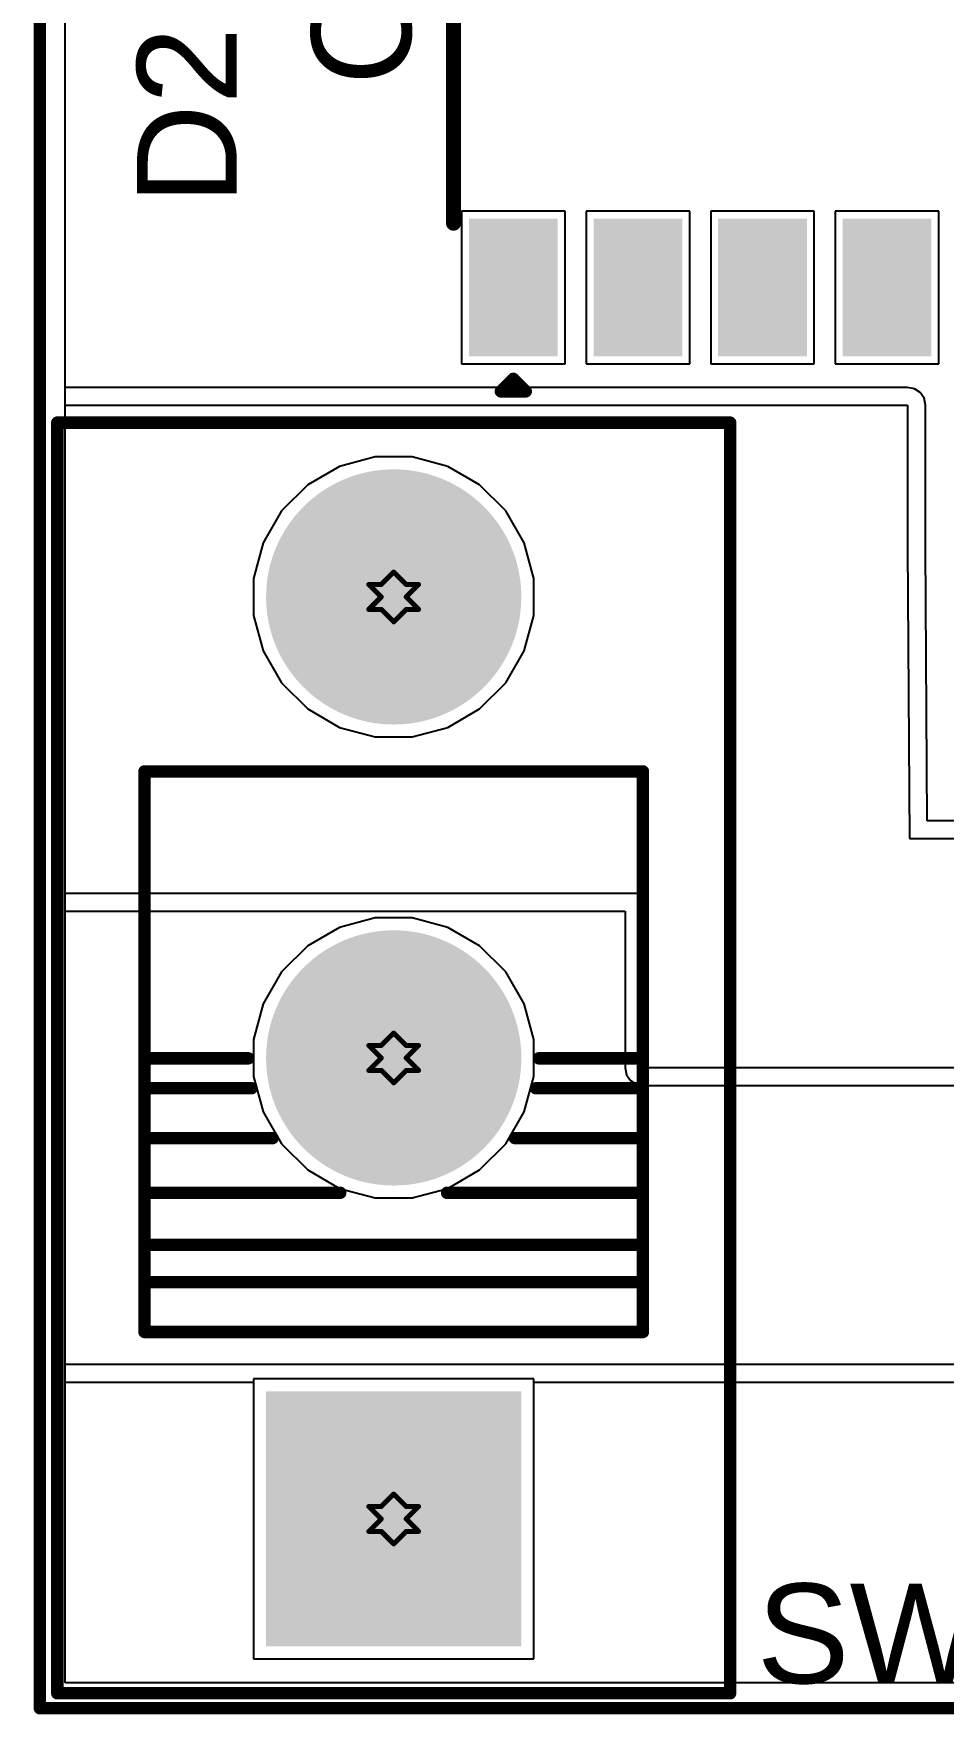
# Model space of a CAD drawing. Header units: inches. Extents: x 0 to 412, y -3 to 50.
# Drawn here: x -0.06 to 9.21, y -0.06 to 17.07 of the extents above; entities that cross this region are included whole.
import ezdxf

# ---------------------------------------------------------------- set-up
doc = ezdxf.new("R2010")
doc.units = ezdxf.units.IN
for name, color, linetype in [('Board_Outline', 56, 'Continuous'), ('Bottom Layer', 5, 'Continuous'), ('Bottom Solder', 6, 'Continuous'), ('Drill Drawing', 1, 'Continuous'), ('Multi-Layer', 9, 'Continuous'), ('Pad Holes', 156, 'Continuous'), ('Top Layer', 1, 'Continuous'), ('Top Overlay', 2, 'Continuous'), ('Top Paste', 8, 'Continuous'), ('Top Solder', 216, 'Continuous')]:
    doc.layers.add(name, color=color, linetype=linetype)
doc.styles.add('Arial', font='', dxfattribs={"height": 0.2})
doc.styles.get('Arial').set_extended_font_data('Arial')

msp = doc.modelspace()

# ---------------------------------------------------------------- hatches: boundary and pattern name
at = {"layer": 'Bottom Layer'}
h = msp.add_hatch(color=5, dxfattribs=at)
edge = h.paths.add_edge_path()
edge.add_arc((3.607, 11.329), 1.25, 0, 360)
h = msp.add_hatch(color=5, dxfattribs=at)
edge = h.paths.add_edge_path()
edge.add_arc((3.607, 6.629), 1.25, 0, 360)
msp.add_hatch(color=5, dxfattribs=at).paths.add_polyline_path([(2.357, 0.679), (2.357, 3.179), (4.857, 3.179), (4.857, 0.679)])
at = {"layer": 'Bottom Solder'}
h = msp.add_hatch(color=6, dxfattribs=at)
edge = h.paths.add_edge_path()
edge.add_arc((3.607, 11.329), 1.301, 0, 360)
h = msp.add_hatch(color=6, dxfattribs=at)
edge = h.paths.add_edge_path()
edge.add_arc((3.607, 6.629), 1.301, 0, 360)
msp.add_hatch(color=6, dxfattribs=at).paths.add_polyline_path([(2.306, 0.629), (2.306, 3.23), (4.908, 3.23), (4.908, 0.629)])
at = {"layer": 'Multi-Layer'}
h = msp.add_hatch(color=9, dxfattribs=at)
edge = h.paths.add_edge_path()
edge.add_arc((3.607, 11.329), 1.25, 0, 360)
h = msp.add_hatch(color=9, dxfattribs=at)
edge = h.paths.add_edge_path()
edge.add_arc((3.607, 6.629), 1.25, 0, 360)
msp.add_hatch(color=9, dxfattribs=at).paths.add_polyline_path([(2.357, 0.679), (2.357, 3.179), (4.857, 3.179), (4.857, 0.679)])
at = {"layer": 'Pad Holes'}
h = msp.add_hatch(color=7, dxfattribs=at)
edge = h.paths.add_edge_path()
edge.add_arc((3.607, 11.329), 0.85, 0, 360)
h = msp.add_hatch(color=7, dxfattribs=at)
edge = h.paths.add_edge_path()
edge.add_arc((3.607, 6.629), 0.85, 0, 360)
h = msp.add_hatch(color=7, dxfattribs=at)
edge = h.paths.add_edge_path()
edge.add_arc((3.607, 1.929), 0.85, 0, 360)
at = {"layer": 'Top Layer'}
for points in [[(4.476, 13.885), (4.476, 15.085), (5.176, 15.085), (5.176, 13.885)], [(5.746, 13.885), (5.746, 15.085), (6.446, 15.085), (6.446, 13.885)], [(7.016, 13.885), (7.016, 15.085), (7.716, 15.085), (7.716, 13.885)], [(8.286, 13.885), (8.286, 15.085), (8.986, 15.085), (8.986, 13.885)], [(2.357, 0.679), (2.357, 3.179), (4.857, 3.179), (4.857, 0.679)]]:
    msp.add_hatch(color=1, dxfattribs=at).paths.add_polyline_path(points)
h = msp.add_hatch(color=1, dxfattribs=at)
edge = h.paths.add_edge_path()
edge.add_arc((3.607, 11.329), 1.25, 0, 360)
h = msp.add_hatch(color=1, dxfattribs=at)
edge = h.paths.add_edge_path()
edge.add_arc((3.607, 6.629), 1.25, 0, 360)
at = {"layer": 'Top Paste'}
for points in [[(4.476, 13.885), (4.476, 15.085), (5.176, 15.085), (5.176, 13.885)], [(5.746, 13.885), (5.746, 15.085), (6.446, 15.085), (6.446, 13.885)], [(7.016, 13.885), (7.016, 15.085), (7.716, 15.085), (7.716, 13.885)], [(8.286, 13.885), (8.286, 15.085), (8.986, 15.085), (8.986, 13.885)]]:
    msp.add_hatch(color=8, dxfattribs=at).paths.add_polyline_path(points)
at = {"layer": 'Top Solder'}
for points in [[(4.374, 13.783), (4.374, 15.186), (5.278, 15.186), (5.278, 13.783)], [(5.644, 13.783), (5.644, 15.186), (6.548, 15.186), (6.548, 13.783)], [(6.914, 13.783), (6.914, 15.186), (7.818, 15.186), (7.818, 13.783)], [(8.184, 13.783), (8.184, 15.186), (9.088, 15.186), (9.088, 13.783)], [(2.306, 0.629), (2.306, 3.23), (4.908, 3.23), (4.908, 0.629)]]:
    msp.add_hatch(color=216, dxfattribs=at).paths.add_polyline_path(points)
h = msp.add_hatch(color=216, dxfattribs=at)
edge = h.paths.add_edge_path()
edge.add_arc((3.607, 11.329), 1.301, 0, 360)
h = msp.add_hatch(color=216, dxfattribs=at)
edge = h.paths.add_edge_path()
edge.add_arc((3.607, 6.629), 1.301, 0, 360)

# ---------------------------------------------------------------- linework, layer by layer
at = {"layer": 'Board_Outline'}
for points in [[(0, 29, 0.127, 0.127, 0), (0, 0, 0.127, 0.127, 0)], [(0, 0, 0.127, 0.127, 0), (83, 0, 0.127, 0.127, 0)]]:
    msp.add_lwpolyline(points, format="xyseb", dxfattribs=at)
msp.add_lwpolyline([(-0.032, 0, 0.0635, 0.0635, 1), (0.032, 0, 0.0635, 0.0635, 1)], format="xyseb", close=True, dxfattribs=at)
msp.add_lwpolyline([(-0.032, 0, 0.0635, 0.0635, 1), (0.032, 0, 0.0635, 0.0635, 1)], format="xyseb", close=True, dxfattribs=at)
at = {"layer": 'Bottom Layer'}
for p, q in [((0.259, 0.259), (0.259, 22.802)), ((3.419, 12.757), (3.056, 12.66)), ((3.795, 12.757), (3.419, 12.757)), ((4.158, 12.66), (3.795, 12.757)), ((3.056, 12.66), (2.73, 12.472)), ((4.483, 12.472), (4.158, 12.66)), ((2.73, 12.472), (2.464, 12.206)), ((4.749, 12.206), (4.483, 12.472)), ((2.464, 12.206), (2.276, 11.881)), ((4.937, 11.881), (4.749, 12.206)), ((2.276, 11.881), (2.179, 11.517)), ((5.035, 11.517), (4.937, 11.881)), ((2.179, 11.517), (2.179, 11.141)), ((5.035, 11.141), (5.035, 11.517)), ((2.179, 11.141), (2.276, 10.778)), ((4.937, 10.778), (5.035, 11.141)), ((2.276, 10.778), (2.464, 10.453)), ((4.749, 10.453), (4.937, 10.778)), ((2.464, 10.453), (2.73, 10.187)), ((4.483, 10.187), (4.749, 10.453)), ((2.73, 10.187), (3.056, 9.999)), ((4.158, 9.999), (4.483, 10.187)), ((3.056, 9.999), (3.419, 9.902)), ((3.795, 9.902), (4.158, 9.999)), ((3.419, 9.902), (3.795, 9.902)), ((3.419, 8.057), (3.056, 7.96)), ((3.795, 8.057), (3.419, 8.057)), ((4.158, 7.96), (3.795, 8.057)), ((3.056, 7.96), (2.73, 7.772)), ((4.483, 7.772), (4.158, 7.96)), ((2.73, 7.772), (2.464, 7.506)), ((4.749, 7.506), (4.483, 7.772)), ((2.464, 7.506), (2.276, 7.181)), ((4.937, 7.181), (4.749, 7.506)), ((2.276, 7.181), (2.179, 6.817)), ((5.035, 6.817), (4.937, 7.181)), ((2.179, 6.817), (2.179, 6.441)), ((5.035, 6.441), (5.035, 6.817)), ((2.179, 6.441), (2.276, 6.078)), ((4.937, 6.078), (5.035, 6.441)), ((2.276, 6.078), (2.464, 5.753)), ((4.749, 5.753), (4.937, 6.078)), ((2.464, 5.753), (2.73, 5.487)), ((4.483, 5.487), (4.749, 5.753)), ((2.73, 5.487), (3.056, 5.299)), ((4.158, 5.299), (4.483, 5.487)), ((3.056, 5.299), (3.419, 5.202)), ((3.419, 5.202), (3.795, 5.202)), ((3.795, 5.202), (4.158, 5.299)), ((5.035, 3.357), (2.179, 3.357)), ((2.179, 3.357), (2.179, 0.502)), ((5.035, 0.502), (5.035, 3.357)), ((2.179, 0.502), (5.035, 0.502)), ((24.246, 0.259), (0.259, 0.259))]:
    msp.add_line(p, q, dxfattribs=at)
at = {"layer": 'Drill Drawing'}
for points in [[(3.353, 11.456, 0.0508, 0.0508, 0), (3.48, 11.329, 0.0508, 0.0508, 0)], [(3.353, 11.456, 0.0508, 0.0508, 0), (3.48, 11.456, 0.0508, 0.0508, 0)], [(3.48, 11.456, 0.0508, 0.0508, 0), (3.607, 11.583, 0.0508, 0.0508, 0)], [(3.607, 11.583, 0.0508, 0.0508, 0), (3.734, 11.456, 0.0508, 0.0508, 0)], [(3.734, 11.456, 0.0508, 0.0508, 0), (3.861, 11.456, 0.0508, 0.0508, 0)], [(3.734, 11.329, 0.0508, 0.0508, 0), (3.861, 11.456, 0.0508, 0.0508, 0)], [(3.353, 11.202, 0.0508, 0.0508, 0), (3.48, 11.329, 0.0508, 0.0508, 0)], [(3.734, 11.329, 0.0508, 0.0508, 0), (3.861, 11.202, 0.0508, 0.0508, 0)], [(3.353, 11.202, 0.0508, 0.0508, 0), (3.48, 11.202, 0.0508, 0.0508, 0)], [(3.48, 11.202, 0.0508, 0.0508, 0), (3.607, 11.075, 0.0508, 0.0508, 0)], [(3.607, 11.075, 0.0508, 0.0508, 0), (3.734, 11.202, 0.0508, 0.0508, 0)], [(3.734, 11.202, 0.0508, 0.0508, 0), (3.861, 11.202, 0.0508, 0.0508, 0)], [(3.48, 6.756, 0.0508, 0.0508, 0), (3.607, 6.883, 0.0508, 0.0508, 0)], [(3.607, 6.883, 0.0508, 0.0508, 0), (3.734, 6.756, 0.0508, 0.0508, 0)], [(3.353, 6.756, 0.0508, 0.0508, 0), (3.48, 6.629, 0.0508, 0.0508, 0)], [(3.353, 6.756, 0.0508, 0.0508, 0), (3.48, 6.756, 0.0508, 0.0508, 0)], [(3.734, 6.756, 0.0508, 0.0508, 0), (3.861, 6.756, 0.0508, 0.0508, 0)], [(3.734, 6.629, 0.0508, 0.0508, 0), (3.861, 6.756, 0.0508, 0.0508, 0)], [(3.353, 6.502, 0.0508, 0.0508, 0), (3.48, 6.629, 0.0508, 0.0508, 0)], [(3.353, 6.502, 0.0508, 0.0508, 0), (3.48, 6.502, 0.0508, 0.0508, 0)], [(3.48, 6.502, 0.0508, 0.0508, 0), (3.607, 6.375, 0.0508, 0.0508, 0)], [(3.607, 6.375, 0.0508, 0.0508, 0), (3.734, 6.502, 0.0508, 0.0508, 0)], [(3.734, 6.629, 0.0508, 0.0508, 0), (3.861, 6.502, 0.0508, 0.0508, 0)], [(3.734, 6.502, 0.0508, 0.0508, 0), (3.861, 6.502, 0.0508, 0.0508, 0)], [(3.353, 2.056, 0.0508, 0.0508, 0), (3.48, 1.929, 0.0508, 0.0508, 0)], [(3.353, 2.056, 0.0508, 0.0508, 0), (3.48, 2.056, 0.0508, 0.0508, 0)], [(3.48, 2.056, 0.0508, 0.0508, 0), (3.607, 2.183, 0.0508, 0.0508, 0)], [(3.607, 2.183, 0.0508, 0.0508, 0), (3.734, 2.056, 0.0508, 0.0508, 0)], [(3.734, 2.056, 0.0508, 0.0508, 0), (3.861, 2.056, 0.0508, 0.0508, 0)], [(3.734, 1.929, 0.0508, 0.0508, 0), (3.861, 2.056, 0.0508, 0.0508, 0)], [(3.353, 1.802, 0.0508, 0.0508, 0), (3.48, 1.929, 0.0508, 0.0508, 0)], [(3.734, 1.929, 0.0508, 0.0508, 0), (3.861, 1.802, 0.0508, 0.0508, 0)], [(3.353, 1.802, 0.0508, 0.0508, 0), (3.48, 1.802, 0.0508, 0.0508, 0)], [(3.48, 1.802, 0.0508, 0.0508, 0), (3.607, 1.675, 0.0508, 0.0508, 0)], [(3.607, 1.675, 0.0508, 0.0508, 0), (3.734, 1.802, 0.0508, 0.0508, 0)], [(3.734, 1.802, 0.0508, 0.0508, 0), (3.861, 1.802, 0.0508, 0.0508, 0)]]:
    msp.add_lwpolyline(points, format="xyseb", dxfattribs=at)
for points in [[(3.34, 11.456, 0.0254, 0.0254, 1), (3.365, 11.456, 0.0254, 0.0254, 1)], [(3.34, 11.456, 0.0254, 0.0254, 1), (3.365, 11.456, 0.0254, 0.0254, 1)], [(3.467, 11.456, 0.0254, 0.0254, 1), (3.493, 11.456, 0.0254, 0.0254, 1)], [(3.467, 11.456, 0.0254, 0.0254, 1), (3.493, 11.456, 0.0254, 0.0254, 1)], [(3.594, 11.583, 0.0254, 0.0254, 1), (3.619, 11.583, 0.0254, 0.0254, 1)], [(3.594, 11.583, 0.0254, 0.0254, 1), (3.619, 11.583, 0.0254, 0.0254, 1)], [(3.721, 11.456, 0.0254, 0.0254, 1), (3.747, 11.456, 0.0254, 0.0254, 1)], [(3.721, 11.456, 0.0254, 0.0254, 1), (3.747, 11.456, 0.0254, 0.0254, 1)], [(3.848, 11.456, 0.0254, 0.0254, 1), (3.873, 11.456, 0.0254, 0.0254, 1)], [(3.848, 11.456, 0.0254, 0.0254, 1), (3.873, 11.456, 0.0254, 0.0254, 1)], [(3.467, 11.329, 0.0254, 0.0254, 1), (3.493, 11.329, 0.0254, 0.0254, 1)], [(3.467, 11.329, 0.0254, 0.0254, 1), (3.493, 11.329, 0.0254, 0.0254, 1)], [(3.721, 11.329, 0.0254, 0.0254, 1), (3.747, 11.329, 0.0254, 0.0254, 1)], [(3.721, 11.329, 0.0254, 0.0254, 1), (3.747, 11.329, 0.0254, 0.0254, 1)], [(3.34, 11.202, 0.0254, 0.0254, 1), (3.365, 11.202, 0.0254, 0.0254, 1)], [(3.34, 11.202, 0.0254, 0.0254, 1), (3.365, 11.202, 0.0254, 0.0254, 1)], [(3.467, 11.202, 0.0254, 0.0254, 1), (3.493, 11.202, 0.0254, 0.0254, 1)], [(3.467, 11.202, 0.0254, 0.0254, 1), (3.493, 11.202, 0.0254, 0.0254, 1)], [(3.721, 11.202, 0.0254, 0.0254, 1), (3.747, 11.202, 0.0254, 0.0254, 1)], [(3.721, 11.202, 0.0254, 0.0254, 1), (3.747, 11.202, 0.0254, 0.0254, 1)], [(3.848, 11.202, 0.0254, 0.0254, 1), (3.873, 11.202, 0.0254, 0.0254, 1)], [(3.848, 11.202, 0.0254, 0.0254, 1), (3.873, 11.202, 0.0254, 0.0254, 1)], [(3.594, 11.075, 0.0254, 0.0254, 1), (3.619, 11.075, 0.0254, 0.0254, 1)], [(3.594, 11.075, 0.0254, 0.0254, 1), (3.619, 11.075, 0.0254, 0.0254, 1)], [(3.594, 6.883, 0.0254, 0.0254, 1), (3.619, 6.883, 0.0254, 0.0254, 1)], [(3.594, 6.883, 0.0254, 0.0254, 1), (3.619, 6.883, 0.0254, 0.0254, 1)], [(3.34, 6.756, 0.0254, 0.0254, 1), (3.365, 6.756, 0.0254, 0.0254, 1)], [(3.34, 6.756, 0.0254, 0.0254, 1), (3.365, 6.756, 0.0254, 0.0254, 1)], [(3.467, 6.756, 0.0254, 0.0254, 1), (3.493, 6.756, 0.0254, 0.0254, 1)], [(3.467, 6.756, 0.0254, 0.0254, 1), (3.493, 6.756, 0.0254, 0.0254, 1)], [(3.721, 6.756, 0.0254, 0.0254, 1), (3.747, 6.756, 0.0254, 0.0254, 1)], [(3.721, 6.756, 0.0254, 0.0254, 1), (3.747, 6.756, 0.0254, 0.0254, 1)], [(3.848, 6.756, 0.0254, 0.0254, 1), (3.873, 6.756, 0.0254, 0.0254, 1)], [(3.848, 6.756, 0.0254, 0.0254, 1), (3.873, 6.756, 0.0254, 0.0254, 1)], [(3.34, 6.502, 0.0254, 0.0254, 1), (3.365, 6.502, 0.0254, 0.0254, 1)], [(3.34, 6.502, 0.0254, 0.0254, 1), (3.365, 6.502, 0.0254, 0.0254, 1)], [(3.467, 6.629, 0.0254, 0.0254, 1), (3.493, 6.629, 0.0254, 0.0254, 1)], [(3.467, 6.629, 0.0254, 0.0254, 1), (3.493, 6.629, 0.0254, 0.0254, 1)], [(3.467, 6.502, 0.0254, 0.0254, 1), (3.493, 6.502, 0.0254, 0.0254, 1)], [(3.467, 6.502, 0.0254, 0.0254, 1), (3.493, 6.502, 0.0254, 0.0254, 1)], [(3.721, 6.629, 0.0254, 0.0254, 1), (3.747, 6.629, 0.0254, 0.0254, 1)], [(3.721, 6.629, 0.0254, 0.0254, 1), (3.747, 6.629, 0.0254, 0.0254, 1)], [(3.721, 6.502, 0.0254, 0.0254, 1), (3.747, 6.502, 0.0254, 0.0254, 1)], [(3.721, 6.502, 0.0254, 0.0254, 1), (3.747, 6.502, 0.0254, 0.0254, 1)], [(3.848, 6.502, 0.0254, 0.0254, 1), (3.873, 6.502, 0.0254, 0.0254, 1)], [(3.848, 6.502, 0.0254, 0.0254, 1), (3.873, 6.502, 0.0254, 0.0254, 1)], [(3.594, 6.375, 0.0254, 0.0254, 1), (3.619, 6.375, 0.0254, 0.0254, 1)], [(3.594, 6.375, 0.0254, 0.0254, 1), (3.619, 6.375, 0.0254, 0.0254, 1)], [(3.34, 2.056, 0.0254, 0.0254, 1), (3.365, 2.056, 0.0254, 0.0254, 1)], [(3.34, 2.056, 0.0254, 0.0254, 1), (3.365, 2.056, 0.0254, 0.0254, 1)], [(3.467, 2.056, 0.0254, 0.0254, 1), (3.493, 2.056, 0.0254, 0.0254, 1)], [(3.467, 2.056, 0.0254, 0.0254, 1), (3.493, 2.056, 0.0254, 0.0254, 1)], [(3.594, 2.183, 0.0254, 0.0254, 1), (3.619, 2.183, 0.0254, 0.0254, 1)], [(3.594, 2.183, 0.0254, 0.0254, 1), (3.619, 2.183, 0.0254, 0.0254, 1)], [(3.721, 2.056, 0.0254, 0.0254, 1), (3.747, 2.056, 0.0254, 0.0254, 1)], [(3.721, 2.056, 0.0254, 0.0254, 1), (3.747, 2.056, 0.0254, 0.0254, 1)], [(3.848, 2.056, 0.0254, 0.0254, 1), (3.873, 2.056, 0.0254, 0.0254, 1)], [(3.848, 2.056, 0.0254, 0.0254, 1), (3.873, 2.056, 0.0254, 0.0254, 1)], [(3.467, 1.929, 0.0254, 0.0254, 1), (3.493, 1.929, 0.0254, 0.0254, 1)], [(3.467, 1.929, 0.0254, 0.0254, 1), (3.493, 1.929, 0.0254, 0.0254, 1)], [(3.721, 1.929, 0.0254, 0.0254, 1), (3.747, 1.929, 0.0254, 0.0254, 1)], [(3.721, 1.929, 0.0254, 0.0254, 1), (3.747, 1.929, 0.0254, 0.0254, 1)], [(3.34, 1.802, 0.0254, 0.0254, 1), (3.365, 1.802, 0.0254, 0.0254, 1)], [(3.34, 1.802, 0.0254, 0.0254, 1), (3.365, 1.802, 0.0254, 0.0254, 1)], [(3.467, 1.802, 0.0254, 0.0254, 1), (3.493, 1.802, 0.0254, 0.0254, 1)], [(3.467, 1.802, 0.0254, 0.0254, 1), (3.493, 1.802, 0.0254, 0.0254, 1)], [(3.721, 1.802, 0.0254, 0.0254, 1), (3.747, 1.802, 0.0254, 0.0254, 1)], [(3.721, 1.802, 0.0254, 0.0254, 1), (3.747, 1.802, 0.0254, 0.0254, 1)], [(3.848, 1.802, 0.0254, 0.0254, 1), (3.873, 1.802, 0.0254, 0.0254, 1)], [(3.848, 1.802, 0.0254, 0.0254, 1), (3.873, 1.802, 0.0254, 0.0254, 1)], [(3.594, 1.675, 0.0254, 0.0254, 1), (3.619, 1.675, 0.0254, 0.0254, 1)], [(3.594, 1.675, 0.0254, 0.0254, 1), (3.619, 1.675, 0.0254, 0.0254, 1)]]:
    msp.add_lwpolyline(points, format="xyseb", close=True, dxfattribs=at)
at = {"layer": 'Top Layer'}
for p, q in [((0.259, 13.465), (0.259, 20.317)), ((5.354, 15.262), (4.298, 15.262)), ((4.298, 15.262), (4.298, 13.707)), ((5.354, 13.707), (5.354, 15.262)), ((6.624, 15.262), (5.568, 15.262)), ((5.568, 15.262), (5.568, 13.707)), ((6.624, 13.707), (6.624, 15.262)), ((7.894, 15.262), (6.838, 15.262)), ((6.838, 15.262), (6.838, 13.707)), ((7.894, 13.707), (7.894, 15.262)), ((9.164, 15.262), (8.108, 15.262)), ((8.108, 15.262), (8.108, 13.707)), ((9.164, 13.707), (9.164, 15.262)), ((4.298, 13.707), (5.354, 13.707)), ((5.568, 13.707), (6.624, 13.707)), ((6.838, 13.707), (7.894, 13.707)), ((8.108, 13.707), (9.164, 13.707)), ((8.845, 13.465), (0.259, 13.465)), ((8.915, 13.452), (8.845, 13.465)), ((8.973, 13.412), (8.915, 13.452)), ((9.013, 13.354), (8.973, 13.412)), ((0.259, 8.306), (0.259, 13.284)), ((0.259, 13.284), (8.845, 13.284)), ((8.845, 13.284), (8.845, 11.826)), ((9.026, 13.284), (9.013, 13.354)), ((9.026, 11.826), (9.026, 13.284)), ((8.845, 11.826), (8.865, 8.865)), ((9.045, 9.046), (9.026, 11.826)), ((19.758, 9.046), (9.045, 9.046)), ((8.865, 8.865), (19.939, 8.865)), ((6.147, 8.306), (0.259, 8.306)), ((6.147, 6.528), (6.147, 8.306)), ((0.259, 3.505), (0.259, 8.125)), ((0.259, 8.125), (5.966, 8.125)), ((5.966, 8.125), (5.966, 6.528)), ((5.966, 6.528), (5.979, 6.458)), ((47.523, 6.528), (6.147, 6.528)), ((5.979, 6.458), (6.019, 6.4)), ((6.019, 6.4), (6.077, 6.36)), ((6.077, 6.36), (6.147, 6.347)), ((6.147, 6.347), (26.187, 6.347)), ((26.187, 3.505), (0.259, 3.505)), ((0.259, 0.259), (0.259, 3.324)), ((0.259, 3.324), (2.179, 3.324)), ((2.179, 3.324), (2.179, 0.502)), ((5.035, 0.502), (5.035, 3.324)), ((5.035, 3.324), (26.187, 3.324)), ((2.179, 0.502), (5.035, 0.502)), ((44.151, 0.259), (0.259, 0.259))]:
    msp.add_line(p, q, dxfattribs=at)
at = {"layer": 'Top Overlay'}
for points in [[(4.216, 15.139, 0.152, 0.152, 0), (4.216, 19.381, 0.152, 0.152, 0)], [(4.699, 13.425, 0.127, 0.127, 0), (4.826, 13.552, 0.127, 0.127, 0)], [(4.826, 13.552, 0.127, 0.127, 0), (4.953, 13.425, 0.127, 0.127, 0)], [(4.699, 13.425, 0.127, 0.127, 0), (4.953, 13.425, 0.127, 0.127, 0)], [(0.178, 0.152, 0.127, 0.127, 0), (0.178, 13.106, 0.127, 0.127, 0)], [(0.178, 13.106, 0.127, 0.127, 0), (7.036, 13.106, 0.127, 0.127, 0)], [(7.036, 0.152, 0.127, 0.127, 0), (7.036, 13.106, 0.127, 0.127, 0)], [(1.067, 3.835, 0.127, 0.127, 0), (1.067, 9.55, 0.127, 0.127, 0)], [(1.067, 9.55, 0.127, 0.127, 0), (6.147, 9.55, 0.127, 0.127, 0)], [(6.147, 3.835, 0.127, 0.127, 0), (6.147, 9.55, 0.127, 0.127, 0)], [(1.067, 6.625, 0.127, 0.127, 0), (2.126, 6.625, 0.127, 0.127, 0)], [(5.088, 6.625, 0.127, 0.127, 0), (6.147, 6.625, 0.127, 0.127, 0)], [(1.067, 6.32, 0.127, 0.127, 0), (2.158, 6.32, 0.127, 0.127, 0)], [(5.055, 6.32, 0.127, 0.127, 0), (6.147, 6.32, 0.127, 0.127, 0)], [(1.067, 5.812, 0.127, 0.127, 0), (2.372, 5.812, 0.127, 0.127, 0)], [(4.842, 5.812, 0.127, 0.127, 0), (6.147, 5.812, 0.127, 0.127, 0)], [(1.067, 5.254, 0.127, 0.127, 0), (3.063, 5.254, 0.127, 0.127, 0)], [(4.151, 5.254, 0.127, 0.127, 0), (6.147, 5.254, 0.127, 0.127, 0)], [(1.067, 4.343, 0.127, 0.127, 0), (1.067, 4.724, 0.127, 0.127, 0)], [(1.067, 4.724, 0.127, 0.127, 0), (6.147, 4.724, 0.127, 0.127, 0)], [(6.147, 4.343, 0.127, 0.127, 0), (6.147, 4.724, 0.127, 0.127, 0)], [(1.067, 4.343, 0.127, 0.127, 0), (6.147, 4.343, 0.127, 0.127, 0)], [(1.067, 3.835, 0.127, 0.127, 0), (6.147, 3.835, 0.127, 0.127, 0)], [(0.178, 0.152, 0.127, 0.127, 0), (7.036, 0.152, 0.127, 0.127, 0)]]:
    msp.add_lwpolyline(points, format="xyseb", dxfattribs=at)
for points in [[(4.178, 15.139, 0.0762, 0.0762, 1), (4.255, 15.139, 0.0762, 0.0762, 1)], [(4.794, 13.552, 0.0635, 0.0635, 1), (4.858, 13.552, 0.0635, 0.0635, 1)], [(4.794, 13.552, 0.0635, 0.0635, 1), (4.858, 13.552, 0.0635, 0.0635, 1)], [(4.667, 13.425, 0.0635, 0.0635, 1), (4.731, 13.425, 0.0635, 0.0635, 1)], [(4.667, 13.425, 0.0635, 0.0635, 1), (4.731, 13.425, 0.0635, 0.0635, 1)], [(4.921, 13.425, 0.0635, 0.0635, 1), (4.985, 13.425, 0.0635, 0.0635, 1)], [(4.921, 13.425, 0.0635, 0.0635, 1), (4.985, 13.425, 0.0635, 0.0635, 1)], [(0.146, 13.106, 0.0635, 0.0635, 1), (0.21, 13.106, 0.0635, 0.0635, 1)], [(0.146, 13.106, 0.0635, 0.0635, 1), (0.21, 13.106, 0.0635, 0.0635, 1)], [(7.004, 13.106, 0.0635, 0.0635, 1), (7.068, 13.106, 0.0635, 0.0635, 1)], [(7.004, 13.106, 0.0635, 0.0635, 1), (7.068, 13.106, 0.0635, 0.0635, 1)], [(1.035, 9.55, 0.0635, 0.0635, 1), (1.099, 9.55, 0.0635, 0.0635, 1)], [(1.035, 9.55, 0.0635, 0.0635, 1), (1.099, 9.55, 0.0635, 0.0635, 1)], [(6.115, 9.55, 0.0635, 0.0635, 1), (6.179, 9.55, 0.0635, 0.0635, 1)], [(6.115, 9.55, 0.0635, 0.0635, 1), (6.179, 9.55, 0.0635, 0.0635, 1)], [(1.035, 6.625, 0.0635, 0.0635, 1), (1.099, 6.625, 0.0635, 0.0635, 1)], [(2.094, 6.625, 0.0635, 0.0635, 1), (2.157, 6.625, 0.0635, 0.0635, 1)], [(5.056, 6.625, 0.0635, 0.0635, 1), (5.12, 6.625, 0.0635, 0.0635, 1)], [(6.115, 6.625, 0.0635, 0.0635, 1), (6.179, 6.625, 0.0635, 0.0635, 1)], [(1.035, 6.32, 0.0635, 0.0635, 1), (1.099, 6.32, 0.0635, 0.0635, 1)], [(2.127, 6.32, 0.0635, 0.0635, 1), (2.19, 6.32, 0.0635, 0.0635, 1)], [(5.024, 6.32, 0.0635, 0.0635, 1), (5.087, 6.32, 0.0635, 0.0635, 1)], [(6.115, 6.32, 0.0635, 0.0635, 1), (6.179, 6.32, 0.0635, 0.0635, 1)], [(1.035, 5.812, 0.0635, 0.0635, 1), (1.099, 5.812, 0.0635, 0.0635, 1)], [(2.34, 5.812, 0.0635, 0.0635, 1), (2.404, 5.812, 0.0635, 0.0635, 1)], [(4.81, 5.812, 0.0635, 0.0635, 1), (4.873, 5.812, 0.0635, 0.0635, 1)], [(6.115, 5.812, 0.0635, 0.0635, 1), (6.179, 5.812, 0.0635, 0.0635, 1)], [(1.035, 5.254, 0.0635, 0.0635, 1), (1.099, 5.254, 0.0635, 0.0635, 1)], [(3.031, 5.254, 0.0635, 0.0635, 1), (3.094, 5.254, 0.0635, 0.0635, 1)], [(4.119, 5.254, 0.0635, 0.0635, 1), (4.183, 5.254, 0.0635, 0.0635, 1)], [(6.115, 5.254, 0.0635, 0.0635, 1), (6.179, 5.254, 0.0635, 0.0635, 1)], [(1.035, 4.724, 0.0635, 0.0635, 1), (1.099, 4.724, 0.0635, 0.0635, 1)], [(1.035, 4.724, 0.0635, 0.0635, 1), (1.099, 4.724, 0.0635, 0.0635, 1)], [(6.115, 4.724, 0.0635, 0.0635, 1), (6.179, 4.724, 0.0635, 0.0635, 1)], [(6.115, 4.724, 0.0635, 0.0635, 1), (6.179, 4.724, 0.0635, 0.0635, 1)], [(1.035, 4.343, 0.0635, 0.0635, 1), (1.099, 4.343, 0.0635, 0.0635, 1)], [(1.035, 4.343, 0.0635, 0.0635, 1), (1.099, 4.343, 0.0635, 0.0635, 1)], [(6.115, 4.343, 0.0635, 0.0635, 1), (6.179, 4.343, 0.0635, 0.0635, 1)], [(6.115, 4.343, 0.0635, 0.0635, 1), (6.179, 4.343, 0.0635, 0.0635, 1)], [(1.035, 3.835, 0.0635, 0.0635, 1), (1.099, 3.835, 0.0635, 0.0635, 1)], [(1.035, 3.835, 0.0635, 0.0635, 1), (1.099, 3.835, 0.0635, 0.0635, 1)], [(6.115, 3.835, 0.0635, 0.0635, 1), (6.179, 3.835, 0.0635, 0.0635, 1)], [(6.115, 3.835, 0.0635, 0.0635, 1), (6.179, 3.835, 0.0635, 0.0635, 1)], [(0.146, 0.152, 0.0635, 0.0635, 1), (0.21, 0.152, 0.0635, 0.0635, 1)], [(0.146, 0.152, 0.0635, 0.0635, 1), (0.21, 0.152, 0.0635, 0.0635, 1)], [(7.004, 0.152, 0.0635, 0.0635, 1), (7.068, 0.152, 0.0635, 0.0635, 1)], [(7.004, 0.152, 0.0635, 0.0635, 1), (7.068, 0.152, 0.0635, 0.0635, 1)]]:
    msp.add_lwpolyline(points, format="xyseb", close=True, dxfattribs=at)

# ---------------------------------------------------------------- texts
at = {"layer": 'Top Overlay', "style": 'Arial'}
for s, rotation, p in [('C8', 90, (3.784, 16.546)), ('D2', 90, (2.006, 15.327)), ('SW3', 360, (7.307, 0.254))]:
    msp.add_text(s, height=1.016, rotation=rotation, dxfattribs=at).set_placement(p)

doc.saveas('drawing.dxf')
